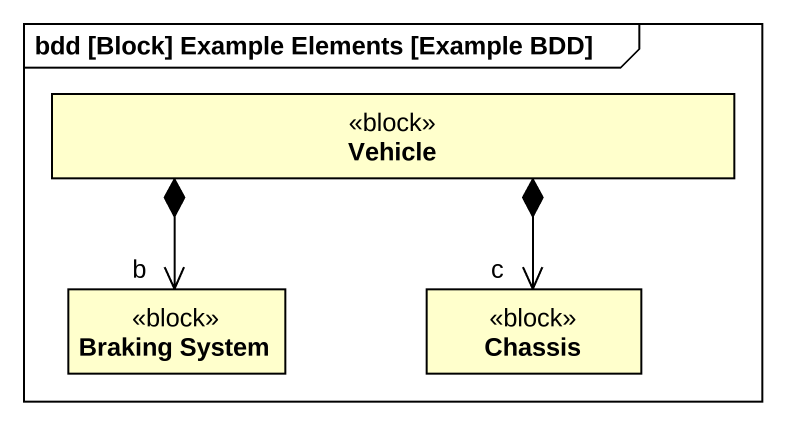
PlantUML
@startuml
mainframe bdd [Block] Example Elements [Example BDD]
hide circle
hide empty members
class Vehicle <<block>>
class "Braking System" as Braking_System <<block>>
class Chassis <<block>>
Vehicle *--> "b" Braking_System
Vehicle *--> "c" Chassis
@enduml
